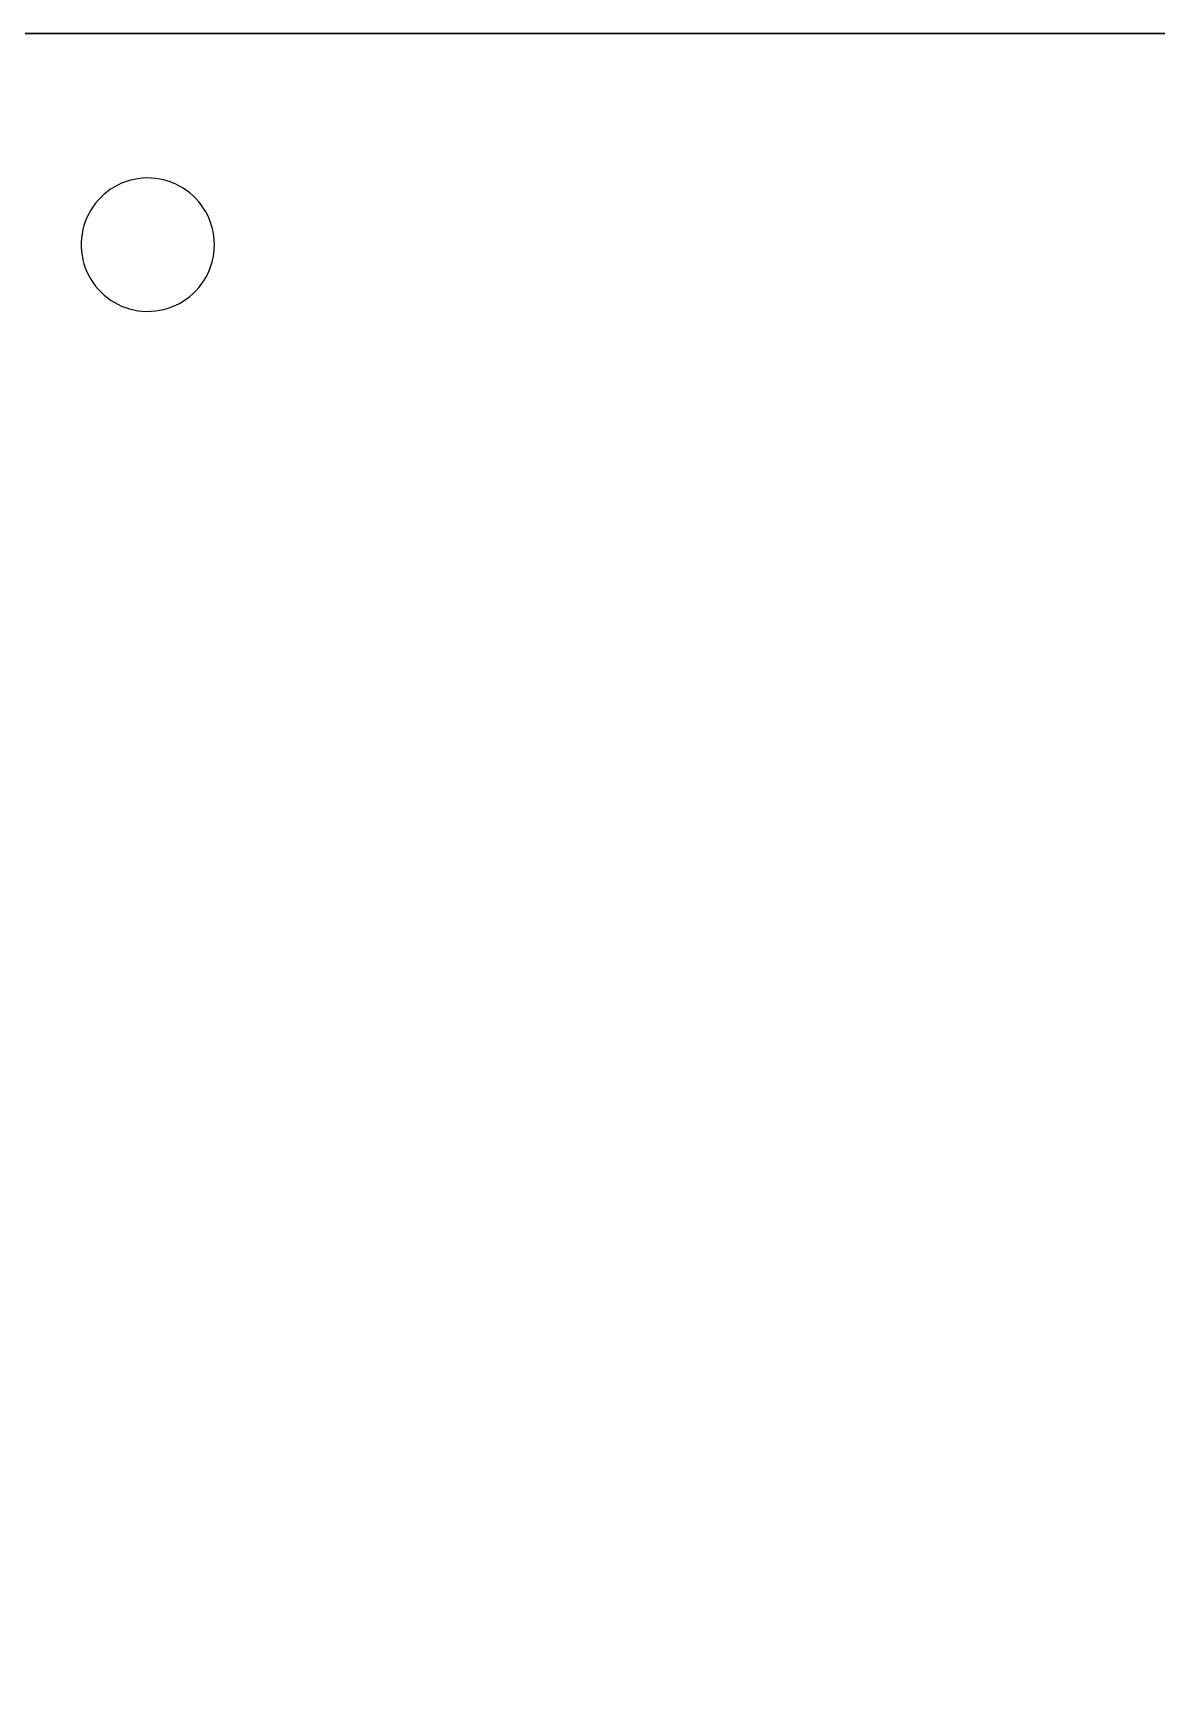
# Model space of a CAD drawing. Header units: metres. Extents: x 0 to 978, y 0 to 1152.
# Drawn here: x 354.52 to 383.61, y 302.4 to 345.6 of the extents above; entities that cross this region are included whole.
import ezdxf

# ---------------------------------------------------------------- set-up
doc = ezdxf.new("R2010")
doc.units = ezdxf.units.M

msp = doc.modelspace()

# ---------------------------------------------------------------- linework, layer by layer
for points in [[(0, 345.6), (26.749, 345.6), (53.498, 345.6), (80.247, 345.6), (106.996, 345.6), (133.745, 345.6), (160.495, 345.6), (187.244, 345.6), (213.993, 345.6), (240.742, 345.6), (267.491, 345.6), (294.24, 345.6), (320.989, 345.6), (347.738, 345.6), (374.487, 345.6), (401.236, 345.6), (427.985, 345.6), (454.735, 345.6), (481.484, 345.6), (508.233, 345.6)], [(0, 345.6), (26.749, 345.6), (53.498, 345.6), (80.247, 345.6), (106.996, 345.6), (133.745, 345.6), (160.495, 345.6), (187.244, 345.6), (213.993, 345.6), (240.742, 345.6), (267.491, 345.6), (294.24, 345.6), (320.989, 345.6), (347.738, 345.6), (374.487, 345.6), (401.236, 345.6), (427.985, 345.6), (454.735, 345.6), (481.484, 345.6), (508.233, 345.6)], [(510.371, 345.6), (483.622, 345.6), (456.873, 345.6), (430.124, 345.6), (403.375, 345.6), (376.625, 345.6), (349.876, 345.6), (323.127, 345.6), (296.378, 345.6), (269.629, 345.6)], [(276.742, 345.6), (296.509, 345.6), (316.276, 345.6), (336.044, 345.6), (355.811, 345.6), (375.578, 345.6), (395.345, 345.6), (415.113, 345.6), (434.88, 345.6), (454.647, 345.6), (474.415, 345.6), (494.182, 345.6)], [(494.182, 345.6), (474.415, 345.6), (454.647, 345.6), (434.88, 345.6), (415.113, 345.6), (395.345, 345.6), (375.578, 345.6), (355.811, 345.6), (336.044, 345.6), (316.276, 345.6), (296.509, 345.6), (276.742, 345.6)], [(496.996, 345.6), (470.247, 345.6), (443.498, 345.6), (416.749, 345.6), (390, 345.6), (363.251, 345.6), (336.502, 345.6), (309.753, 345.6), (283.004, 345.6)], [(414.72, 168.96), (414.72, 184.32), (414.72, 199.68), (414.72, 215.04), (414.72, 230.4), (414.72, 245.76), (414.72, 261.12), (414.72, 276.48), (414.72, 291.84), (414.72, 307.2), (414.72, 322.56), (414.72, 337.92), (407.04, 345.6), (391.68, 345.6), (376.32, 345.6), (360.96, 345.6), (345.6, 345.6), (330.24, 345.6), (314.88, 345.6), (299.52, 345.6), (284.16, 345.6)], [(414.72, 168.96), (414.72, 184.32), (414.72, 199.68), (414.72, 215.04), (414.72, 230.4), (414.72, 245.76), (414.72, 261.12), (414.72, 276.48), (414.72, 291.84), (414.72, 307.2), (414.72, 322.56), (414.72, 337.92), (407.04, 345.6), (391.68, 345.6), (376.32, 345.6), (360.96, 345.6), (345.6, 345.6), (330.24, 345.6), (314.88, 345.6), (299.52, 345.6), (284.16, 345.6)], [(414.72, 168.96), (414.72, 184.32), (414.72, 199.68), (414.72, 215.04), (414.72, 230.4), (414.72, 245.76), (414.72, 261.12), (414.72, 276.48), (414.72, 291.84), (414.72, 307.2), (414.72, 322.56), (414.72, 337.92), (407.04, 345.6), (391.68, 345.6), (376.32, 345.6), (360.96, 345.6), (345.6, 345.6), (330.24, 345.6), (314.88, 345.6), (299.52, 345.6), (284.16, 345.6)], [(414.72, 168.96), (414.72, 184.32), (414.72, 199.68), (414.72, 215.04), (414.72, 230.4), (414.72, 245.76), (414.72, 261.12), (414.72, 276.48), (414.72, 291.84), (414.72, 307.2), (414.72, 322.56), (414.72, 337.92), (407.04, 345.6), (391.68, 345.6), (376.32, 345.6), (360.96, 345.6), (345.6, 345.6), (330.24, 345.6), (314.88, 345.6), (299.52, 345.6), (284.16, 345.6)], [(414.72, 168.96), (414.72, 184.32), (414.72, 199.68), (414.72, 215.04), (414.72, 230.4), (414.72, 245.76), (414.72, 261.12), (414.72, 276.48), (414.72, 291.84), (414.72, 307.2), (414.72, 322.56), (414.72, 337.92), (407.04, 345.6), (391.68, 345.6), (376.32, 345.6), (360.96, 345.6), (345.6, 345.6), (330.24, 345.6), (314.88, 345.6), (299.52, 345.6), (284.16, 345.6)], [(414.72, 168.96), (414.72, 184.32), (414.72, 199.68), (414.72, 215.04), (414.72, 230.4), (414.72, 245.76), (414.72, 261.12), (414.72, 276.48), (414.72, 291.84), (414.72, 307.2), (414.72, 322.56), (414.72, 337.92), (407.04, 345.6), (391.68, 345.6), (376.32, 345.6), (360.96, 345.6), (345.6, 345.6), (330.24, 345.6), (314.88, 345.6), (299.52, 345.6), (284.16, 345.6)], [(414.72, 345.6), (406.342, 345.6), (397.964, 345.6), (389.585, 345.6), (381.207, 345.6), (372.829, 345.6), (364.451, 345.6), (356.073, 345.6), (347.695, 345.6), (339.316, 345.6), (330.938, 345.6), (322.56, 345.6), (314.182, 345.6), (305.804, 345.6), (297.425, 345.6), (289.047, 345.6)], [(289.047, 345.6), (297.425, 345.6), (305.804, 345.6), (314.182, 345.6), (322.56, 345.6), (330.938, 345.6), (339.316, 345.6), (347.695, 345.6), (356.073, 345.6), (364.451, 345.6), (372.829, 345.6), (381.207, 345.6), (389.585, 345.6), (397.964, 345.6), (406.342, 345.6), (414.72, 345.6)], [(414.72, 345.6), (406.342, 345.6), (397.964, 345.6), (389.585, 345.6), (381.207, 345.6), (372.829, 345.6), (364.451, 345.6), (356.073, 345.6), (347.695, 345.6), (339.316, 345.6), (330.938, 345.6), (322.56, 345.6), (314.182, 345.6), (305.804, 345.6), (297.425, 345.6), (289.047, 345.6)], [(289.047, 345.6), (297.425, 345.6), (305.804, 345.6), (314.182, 345.6), (322.56, 345.6), (330.938, 345.6), (339.316, 345.6), (347.695, 345.6), (356.073, 345.6), (364.451, 345.6), (372.829, 345.6), (381.207, 345.6), (389.585, 345.6), (397.964, 345.6), (406.342, 345.6), (414.72, 345.6)], [(414.72, 345.6), (406.342, 345.6), (397.964, 345.6), (389.585, 345.6), (381.207, 345.6), (372.829, 345.6), (364.451, 345.6), (356.073, 345.6), (347.695, 345.6), (339.316, 345.6), (330.938, 345.6), (322.56, 345.6), (314.182, 345.6), (305.804, 345.6), (297.425, 345.6), (289.047, 345.6)], [(289.047, 345.6), (297.425, 345.6), (305.804, 345.6), (314.182, 345.6), (322.56, 345.6), (330.938, 345.6), (339.316, 345.6), (347.695, 345.6), (356.073, 345.6), (364.451, 345.6), (372.829, 345.6), (381.207, 345.6), (389.585, 345.6), (397.964, 345.6), (406.342, 345.6), (414.72, 345.6)], [(414.72, 345.6), (406.342, 345.6), (397.964, 345.6), (389.585, 345.6), (381.207, 345.6), (372.829, 345.6), (364.451, 345.6), (356.073, 345.6), (347.695, 345.6), (339.316, 345.6), (330.938, 345.6), (322.56, 345.6), (314.182, 345.6), (305.804, 345.6), (297.425, 345.6), (289.047, 345.6)], [(289.047, 345.6), (297.425, 345.6), (305.804, 345.6), (314.182, 345.6), (322.56, 345.6), (330.938, 345.6), (339.316, 345.6), (347.695, 345.6), (356.073, 345.6), (364.451, 345.6), (372.829, 345.6), (381.207, 345.6), (389.585, 345.6), (397.964, 345.6), (406.342, 345.6), (414.72, 345.6)], [(414.72, 345.6), (406.342, 345.6), (397.964, 345.6), (389.585, 345.6), (381.207, 345.6), (372.829, 345.6), (364.451, 345.6), (356.073, 345.6), (347.695, 345.6), (339.316, 345.6), (330.938, 345.6), (322.56, 345.6), (314.182, 345.6), (305.804, 345.6), (297.425, 345.6), (289.047, 345.6)], [(289.047, 345.6), (297.425, 345.6), (305.804, 345.6), (314.182, 345.6), (322.56, 345.6), (330.938, 345.6), (339.316, 345.6), (347.695, 345.6), (356.073, 345.6), (364.451, 345.6), (372.829, 345.6), (381.207, 345.6), (389.585, 345.6), (397.964, 345.6), (406.342, 345.6), (414.72, 345.6)], [(291.84, 345.6), (307.2, 345.6), (322.56, 345.6), (337.92, 345.6), (353.28, 345.6), (368.64, 345.6), (384, 345.6), (399.36, 345.6), (414.72, 345.6), (414.72, 330.24), (414.72, 314.88), (414.72, 299.52), (414.72, 284.16), (414.72, 268.8), (414.72, 253.44), (414.72, 238.08), (414.72, 222.72), (414.72, 207.36), (414.72, 192), (414.72, 176.64), (414.72, 161.28)], [(291.84, 345.6), (307.2, 345.6), (322.56, 345.6), (337.92, 345.6), (353.28, 345.6), (368.64, 345.6), (384, 345.6), (399.36, 345.6), (414.72, 345.6)], [(291.84, 345.6), (307.2, 345.6), (322.56, 345.6), (337.92, 345.6), (353.28, 345.6), (368.64, 345.6), (384, 345.6), (399.36, 345.6), (414.72, 345.6)], [(291.84, 345.6), (307.2, 345.6), (322.56, 345.6), (337.92, 345.6), (353.28, 345.6), (368.64, 345.6), (384, 345.6), (399.36, 345.6), (414.72, 345.6), (414.72, 330.24), (414.72, 314.88), (414.72, 299.52), (414.72, 284.16), (414.72, 268.8), (414.72, 253.44), (414.72, 238.08), (414.72, 222.72), (414.72, 207.36), (414.72, 192), (414.72, 176.64), (414.72, 161.28)], [(414.72, 161.28), (414.72, 176.64), (414.72, 192), (414.72, 207.36), (414.72, 222.72), (414.72, 238.08), (414.72, 253.44), (414.72, 268.8), (414.72, 284.16), (414.72, 299.52), (414.72, 314.88), (414.72, 330.24), (414.72, 345.6), (399.36, 345.6), (384, 345.6), (368.64, 345.6), (353.28, 345.6), (337.92, 345.6), (322.56, 345.6), (307.2, 345.6), (291.84, 345.6)], [(414.72, 161.28), (414.72, 176.64), (414.72, 192), (414.72, 207.36), (414.72, 222.72), (414.72, 238.08), (414.72, 253.44), (414.72, 268.8), (414.72, 284.16), (414.72, 299.52), (414.72, 314.88), (414.72, 330.24), (414.72, 345.6), (399.36, 345.6), (384, 345.6), (368.64, 345.6), (353.28, 345.6), (337.92, 345.6), (322.56, 345.6), (307.2, 345.6), (291.84, 345.6)], [(291.84, 345.6), (307.2, 345.6), (322.56, 345.6), (337.92, 345.6), (353.28, 345.6), (368.64, 345.6), (384, 345.6), (399.36, 345.6), (414.72, 345.6), (414.72, 330.24), (414.72, 314.88), (414.72, 299.52), (414.72, 284.16), (414.72, 268.8), (414.72, 253.44), (414.72, 238.08), (414.72, 222.72), (414.72, 207.36), (414.72, 192), (414.72, 176.64), (414.72, 161.28)], [(291.84, 345.6), (307.2, 345.6), (322.56, 345.6), (337.92, 345.6), (353.28, 345.6), (368.64, 345.6), (384, 345.6), (399.36, 345.6), (414.72, 345.6)], [(291.84, 345.6), (307.2, 345.6), (322.56, 345.6), (337.92, 345.6), (353.28, 345.6), (368.64, 345.6), (384, 345.6), (399.36, 345.6), (414.72, 345.6)], [(291.84, 345.6), (307.2, 345.6), (322.56, 345.6), (337.92, 345.6), (353.28, 345.6), (368.64, 345.6), (384, 345.6), (399.36, 345.6), (414.72, 345.6), (414.72, 330.24), (414.72, 314.88), (414.72, 299.52), (414.72, 284.16), (414.72, 268.8), (414.72, 253.44), (414.72, 238.08), (414.72, 222.72), (414.72, 207.36), (414.72, 192), (414.72, 176.64), (414.72, 161.28)], [(291.84, 345.6), (307.2, 345.6), (322.56, 345.6), (337.92, 345.6), (353.28, 345.6), (368.64, 345.6), (384, 345.6), (399.36, 345.6), (414.72, 345.6)], [(291.84, 345.6), (307.2, 345.6), (322.56, 345.6), (337.92, 345.6), (353.28, 345.6), (368.64, 345.6), (384, 345.6), (399.36, 345.6), (414.72, 345.6)], [(291.84, 345.6), (307.2, 345.6), (322.56, 345.6), (337.92, 345.6), (353.28, 345.6), (368.64, 345.6), (384, 345.6), (399.36, 345.6), (414.72, 345.6), (414.72, 330.24), (414.72, 314.88), (414.72, 299.52), (414.72, 284.16), (414.72, 268.8), (414.72, 253.44), (414.72, 238.08), (414.72, 222.72), (414.72, 207.36), (414.72, 192), (414.72, 176.64), (414.72, 161.28)], [(291.84, 345.6), (307.2, 345.6), (322.56, 345.6), (337.92, 345.6), (353.28, 345.6), (368.64, 345.6), (384, 345.6), (399.36, 345.6), (414.72, 345.6)], [(291.84, 345.6), (307.2, 345.6), (322.56, 345.6), (337.92, 345.6), (353.28, 345.6), (368.64, 345.6), (384, 345.6), (399.36, 345.6), (414.72, 345.6)], [(291.84, 345.6), (307.2, 345.6), (322.56, 345.6), (337.92, 345.6), (353.28, 345.6), (368.64, 345.6), (384, 345.6), (399.36, 345.6), (414.72, 345.6), (414.72, 330.24), (414.72, 314.88), (414.72, 299.52), (414.72, 284.16), (414.72, 268.8), (414.72, 253.44), (414.72, 238.08), (414.72, 222.72), (414.72, 207.36), (414.72, 192), (414.72, 176.64), (414.72, 161.28)], [(291.84, 345.6), (307.2, 345.6), (322.56, 345.6), (337.92, 345.6), (353.28, 345.6), (368.64, 345.6), (384, 345.6), (399.36, 345.6), (414.72, 345.6)], [(291.84, 345.6), (307.2, 345.6), (322.56, 345.6), (337.92, 345.6), (353.28, 345.6), (368.64, 345.6), (384, 345.6), (399.36, 345.6), (414.72, 345.6)], [(351.884, 345.6), (360.262, 345.6), (368.64, 345.6), (377.018, 345.6), (385.396, 345.6), (393.775, 345.6), (402.153, 345.6), (410.531, 345.6), (410.531, 345.6), (402.153, 345.6), (393.775, 345.6), (385.396, 345.6), (377.018, 345.6), (368.64, 345.6), (360.262, 345.6), (351.884, 345.6)], [(359.213, 340.128), (359.209, 340.243), (359.198, 340.356), (359.18, 340.466), (359.155, 340.574), (359.123, 340.679), (359.085, 340.782), (359.041, 340.881), (358.991, 340.977), (358.935, 341.069), (358.874, 341.157), (358.807, 341.241), (358.736, 341.321), (358.659, 341.396), (358.579, 341.467), (358.494, 341.532), (358.404, 341.592), (358.311, 341.647), (358.215, 341.695), (358.115, 341.738), (358.012, 341.775), (357.906, 341.805), (357.798, 341.828), (357.687, 341.845), (357.574, 341.854), (357.459, 341.856), (357.345, 341.85), (357.232, 341.837), (357.123, 341.817), (357.015, 341.791), (356.911, 341.757), (356.81, 341.718), (356.711, 341.672), (356.617, 341.62), (356.525, 341.563), (356.438, 341.5), (356.355, 341.432), (356.277, 341.359), (356.203, 341.282), (356.134, 341.2), (356.07, 341.114), (356.011, 341.023), (355.958, 340.929), (355.911, 340.832), (355.87, 340.731), (355.835, 340.627), (355.807, 340.52), (355.785, 340.411), (355.77, 340.299), (355.763, 340.186), (355.763, 340.07), (355.77, 339.957), (355.785, 339.845), (355.807, 339.736), (355.835, 339.629), (355.87, 339.525), (355.911, 339.424), (355.958, 339.327), (356.011, 339.233), (356.07, 339.142), (356.134, 339.056), (356.203, 338.974), (356.277, 338.897), (356.355, 338.824), (356.438, 338.756), (356.525, 338.693), (356.617, 338.636), (356.711, 338.584), (356.81, 338.538), (356.911, 338.499), (357.015, 338.465), (357.123, 338.439), (357.232, 338.419), (357.345, 338.406), (357.459, 338.4), (357.574, 338.402), (357.687, 338.411), (357.798, 338.428), (357.906, 338.451), (358.012, 338.481), (358.115, 338.518), (358.215, 338.561), (358.311, 338.609), (358.404, 338.664), (358.494, 338.724), (358.579, 338.789), (358.659, 338.86), (358.736, 338.935), (358.807, 339.015), (358.874, 339.099), (358.935, 339.187), (358.991, 339.279), (359.041, 339.375), (359.085, 339.474), (359.123, 339.577), (359.155, 339.682), (359.18, 339.79), (359.198, 339.9), (359.209, 340.013), (359.213, 340.128)], [(359.213, 340.128), (359.209, 340.243), (359.198, 340.356), (359.18, 340.466), (359.155, 340.574), (359.123, 340.679), (359.085, 340.782), (359.041, 340.881), (358.991, 340.977), (358.935, 341.069), (358.874, 341.157), (358.807, 341.241), (358.736, 341.321), (358.659, 341.396), (358.579, 341.467), (358.494, 341.532), (358.404, 341.592), (358.311, 341.647), (358.215, 341.695), (358.115, 341.738), (358.012, 341.775), (357.906, 341.805), (357.798, 341.828), (357.687, 341.845), (357.574, 341.854), (357.459, 341.856), (357.345, 341.85), (357.232, 341.837), (357.123, 341.817), (357.015, 341.791), (356.911, 341.757), (356.81, 341.718), (356.711, 341.672), (356.617, 341.62), (356.525, 341.563), (356.438, 341.5), (356.355, 341.432), (356.277, 341.359), (356.203, 341.282), (356.134, 341.2), (356.07, 341.114), (356.011, 341.023), (355.958, 340.929), (355.911, 340.832), (355.87, 340.731), (355.835, 340.627), (355.807, 340.52), (355.785, 340.411), (355.77, 340.299), (355.763, 340.186), (355.763, 340.07), (355.77, 339.957), (355.785, 339.845), (355.807, 339.736), (355.835, 339.629), (355.87, 339.525), (355.911, 339.424), (355.958, 339.327), (356.011, 339.233), (356.07, 339.142), (356.134, 339.056), (356.203, 338.974), (356.277, 338.897), (356.355, 338.824), (356.438, 338.756), (356.525, 338.693), (356.617, 338.636), (356.711, 338.584), (356.81, 338.538), (356.911, 338.499), (357.015, 338.465), (357.123, 338.439), (357.232, 338.419), (357.345, 338.406), (357.459, 338.4), (357.574, 338.402), (357.687, 338.411), (357.798, 338.428), (357.906, 338.451), (358.012, 338.481), (358.115, 338.518), (358.215, 338.561), (358.311, 338.609), (358.404, 338.664), (358.494, 338.724), (358.579, 338.789), (358.659, 338.86), (358.736, 338.935), (358.807, 339.015), (358.874, 339.099), (358.935, 339.187), (358.991, 339.279), (359.041, 339.375), (359.085, 339.474), (359.123, 339.577), (359.155, 339.682), (359.18, 339.79), (359.198, 339.9), (359.209, 340.013), (359.213, 340.128)], [(359.213, 340.128), (359.209, 340.243), (359.198, 340.356), (359.18, 340.466), (359.155, 340.574), (359.123, 340.679), (359.085, 340.782), (359.041, 340.881), (358.991, 340.977), (358.935, 341.069), (358.874, 341.157), (358.807, 341.241), (358.736, 341.321), (358.659, 341.396), (358.579, 341.467), (358.494, 341.532), (358.404, 341.592), (358.311, 341.647), (358.215, 341.695), (358.115, 341.738), (358.012, 341.775), (357.906, 341.805), (357.798, 341.828), (357.687, 341.845), (357.574, 341.854), (357.459, 341.856), (357.345, 341.85), (357.232, 341.837), (357.123, 341.817), (357.015, 341.791), (356.911, 341.757), (356.81, 341.718), (356.711, 341.672), (356.617, 341.62), (356.525, 341.563), (356.438, 341.5), (356.355, 341.432), (356.277, 341.359), (356.203, 341.282), (356.134, 341.2), (356.07, 341.114), (356.011, 341.023), (355.958, 340.929), (355.911, 340.832), (355.87, 340.731), (355.835, 340.627), (355.807, 340.52), (355.785, 340.411), (355.77, 340.299), (355.763, 340.186), (355.763, 340.07), (355.77, 339.957), (355.785, 339.845), (355.807, 339.736), (355.835, 339.629), (355.87, 339.525), (355.911, 339.424), (355.958, 339.327), (356.011, 339.233), (356.07, 339.142), (356.134, 339.056), (356.203, 338.974), (356.277, 338.897), (356.355, 338.824), (356.438, 338.756), (356.525, 338.693), (356.617, 338.636), (356.711, 338.584), (356.81, 338.538), (356.911, 338.499), (357.015, 338.465), (357.123, 338.439), (357.232, 338.419), (357.345, 338.406), (357.459, 338.4), (357.574, 338.402), (357.687, 338.411), (357.798, 338.428), (357.906, 338.451), (358.012, 338.481), (358.115, 338.518), (358.215, 338.561), (358.311, 338.609), (358.404, 338.664), (358.494, 338.724), (358.579, 338.789), (358.659, 338.86), (358.736, 338.935), (358.807, 339.015), (358.874, 339.099), (358.935, 339.187), (358.991, 339.279), (359.041, 339.375), (359.085, 339.474), (359.123, 339.577), (359.155, 339.682), (359.18, 339.79), (359.198, 339.9), (359.209, 340.013), (359.213, 340.128)], [(359.213, 340.128), (359.209, 340.243), (359.198, 340.356), (359.18, 340.466), (359.155, 340.574), (359.123, 340.679), (359.085, 340.782), (359.041, 340.881), (358.991, 340.977), (358.935, 341.069), (358.874, 341.157), (358.807, 341.241), (358.736, 341.321), (358.659, 341.396), (358.579, 341.467), (358.494, 341.532), (358.404, 341.592), (358.311, 341.647), (358.215, 341.695), (358.115, 341.738), (358.012, 341.775), (357.906, 341.805), (357.798, 341.828), (357.687, 341.845), (357.574, 341.854), (357.459, 341.856), (357.345, 341.85), (357.232, 341.837), (357.123, 341.817), (357.015, 341.791), (356.911, 341.757), (356.81, 341.718), (356.711, 341.672), (356.617, 341.62), (356.525, 341.563), (356.438, 341.5), (356.355, 341.432), (356.277, 341.359), (356.203, 341.282), (356.134, 341.2), (356.07, 341.114), (356.011, 341.023), (355.958, 340.929), (355.911, 340.832), (355.87, 340.731), (355.835, 340.627), (355.807, 340.52), (355.785, 340.411), (355.77, 340.299), (355.763, 340.186), (355.763, 340.07), (355.77, 339.957), (355.785, 339.845), (355.807, 339.736), (355.835, 339.629), (355.87, 339.525), (355.911, 339.424), (355.958, 339.327), (356.011, 339.233), (356.07, 339.142), (356.134, 339.056), (356.203, 338.974), (356.277, 338.897), (356.355, 338.824), (356.438, 338.756), (356.525, 338.693), (356.617, 338.636), (356.711, 338.584), (356.81, 338.538), (356.911, 338.499), (357.015, 338.465), (357.123, 338.439), (357.232, 338.419), (357.345, 338.406), (357.459, 338.4), (357.574, 338.402), (357.687, 338.411), (357.798, 338.428), (357.906, 338.451), (358.012, 338.481), (358.115, 338.518), (358.215, 338.561), (358.311, 338.609), (358.404, 338.664), (358.494, 338.724), (358.579, 338.789), (358.659, 338.86), (358.736, 338.935), (358.807, 339.015), (358.874, 339.099), (358.935, 339.187), (358.991, 339.279), (359.041, 339.375), (359.085, 339.474), (359.123, 339.577), (359.155, 339.682), (359.18, 339.79), (359.198, 339.9), (359.209, 340.013), (359.213, 340.128)], [(359.213, 340.128), (359.209, 340.243), (359.198, 340.356), (359.18, 340.466), (359.155, 340.574), (359.123, 340.679), (359.085, 340.782), (359.041, 340.881), (358.991, 340.977), (358.935, 341.069), (358.874, 341.157), (358.807, 341.241), (358.736, 341.321), (358.659, 341.396), (358.579, 341.467), (358.494, 341.532), (358.404, 341.592), (358.311, 341.647), (358.215, 341.695), (358.115, 341.738), (358.012, 341.775), (357.906, 341.805), (357.798, 341.828), (357.687, 341.845), (357.574, 341.854), (357.459, 341.856), (357.345, 341.85), (357.232, 341.837), (357.123, 341.817), (357.015, 341.791), (356.911, 341.757), (356.81, 341.718), (356.711, 341.672), (356.617, 341.62), (356.525, 341.563), (356.438, 341.5), (356.355, 341.432), (356.277, 341.359), (356.203, 341.282), (356.134, 341.2), (356.07, 341.114), (356.011, 341.023), (355.958, 340.929), (355.911, 340.832), (355.87, 340.731), (355.835, 340.627), (355.807, 340.52), (355.785, 340.411), (355.77, 340.299), (355.763, 340.186), (355.763, 340.07), (355.77, 339.957), (355.785, 339.845), (355.807, 339.736), (355.835, 339.629), (355.87, 339.525), (355.911, 339.424), (355.958, 339.327), (356.011, 339.233), (356.07, 339.142), (356.134, 339.056), (356.203, 338.974), (356.277, 338.897), (356.355, 338.824), (356.438, 338.756), (356.525, 338.693), (356.617, 338.636), (356.711, 338.584), (356.81, 338.538), (356.911, 338.499), (357.015, 338.465), (357.123, 338.439), (357.232, 338.419), (357.345, 338.406), (357.459, 338.4), (357.574, 338.402), (357.687, 338.411), (357.798, 338.428), (357.906, 338.451), (358.012, 338.481), (358.115, 338.518), (358.215, 338.561), (358.311, 338.609), (358.404, 338.664), (358.494, 338.724), (358.579, 338.789), (358.659, 338.86), (358.736, 338.935), (358.807, 339.015), (358.874, 339.099), (358.935, 339.187), (358.991, 339.279), (359.041, 339.375), (359.085, 339.474), (359.123, 339.577), (359.155, 339.682), (359.18, 339.79), (359.198, 339.9), (359.209, 340.013), (359.213, 340.128)], [(359.213, 340.128), (359.209, 340.243), (359.198, 340.356), (359.18, 340.466), (359.155, 340.574), (359.123, 340.679), (359.085, 340.782), (359.041, 340.881), (358.991, 340.977), (358.935, 341.069), (358.874, 341.157), (358.807, 341.241), (358.736, 341.321), (358.659, 341.396), (358.579, 341.467), (358.494, 341.532), (358.404, 341.592), (358.311, 341.647), (358.215, 341.695), (358.115, 341.738), (358.012, 341.775), (357.906, 341.805), (357.798, 341.828), (357.687, 341.845), (357.574, 341.854), (357.459, 341.856), (357.345, 341.85), (357.232, 341.837), (357.123, 341.817), (357.015, 341.791), (356.911, 341.757), (356.81, 341.718), (356.711, 341.672), (356.617, 341.62), (356.525, 341.563), (356.438, 341.5), (356.355, 341.432), (356.277, 341.359), (356.203, 341.282), (356.134, 341.2), (356.07, 341.114), (356.011, 341.023), (355.958, 340.929), (355.911, 340.832), (355.87, 340.731), (355.835, 340.627), (355.807, 340.52), (355.785, 340.411), (355.77, 340.299), (355.763, 340.186), (355.763, 340.07), (355.77, 339.957), (355.785, 339.845), (355.807, 339.736), (355.835, 339.629), (355.87, 339.525), (355.911, 339.424), (355.958, 339.327), (356.011, 339.233), (356.07, 339.142), (356.134, 339.056), (356.203, 338.974), (356.277, 338.897), (356.355, 338.824), (356.438, 338.756), (356.525, 338.693), (356.617, 338.636), (356.711, 338.584), (356.81, 338.538), (356.911, 338.499), (357.015, 338.465), (357.123, 338.439), (357.232, 338.419), (357.345, 338.406), (357.459, 338.4), (357.574, 338.402), (357.687, 338.411), (357.798, 338.428), (357.906, 338.451), (358.012, 338.481), (358.115, 338.518), (358.215, 338.561), (358.311, 338.609), (358.404, 338.664), (358.494, 338.724), (358.579, 338.789), (358.659, 338.86), (358.736, 338.935), (358.807, 339.015), (358.874, 339.099), (358.935, 339.187), (358.991, 339.279), (359.041, 339.375), (359.085, 339.474), (359.123, 339.577), (359.155, 339.682), (359.18, 339.79), (359.198, 339.9), (359.209, 340.013), (359.213, 340.128)]]:
    msp.add_lwpolyline(points)

doc.saveas('drawing.dxf')
